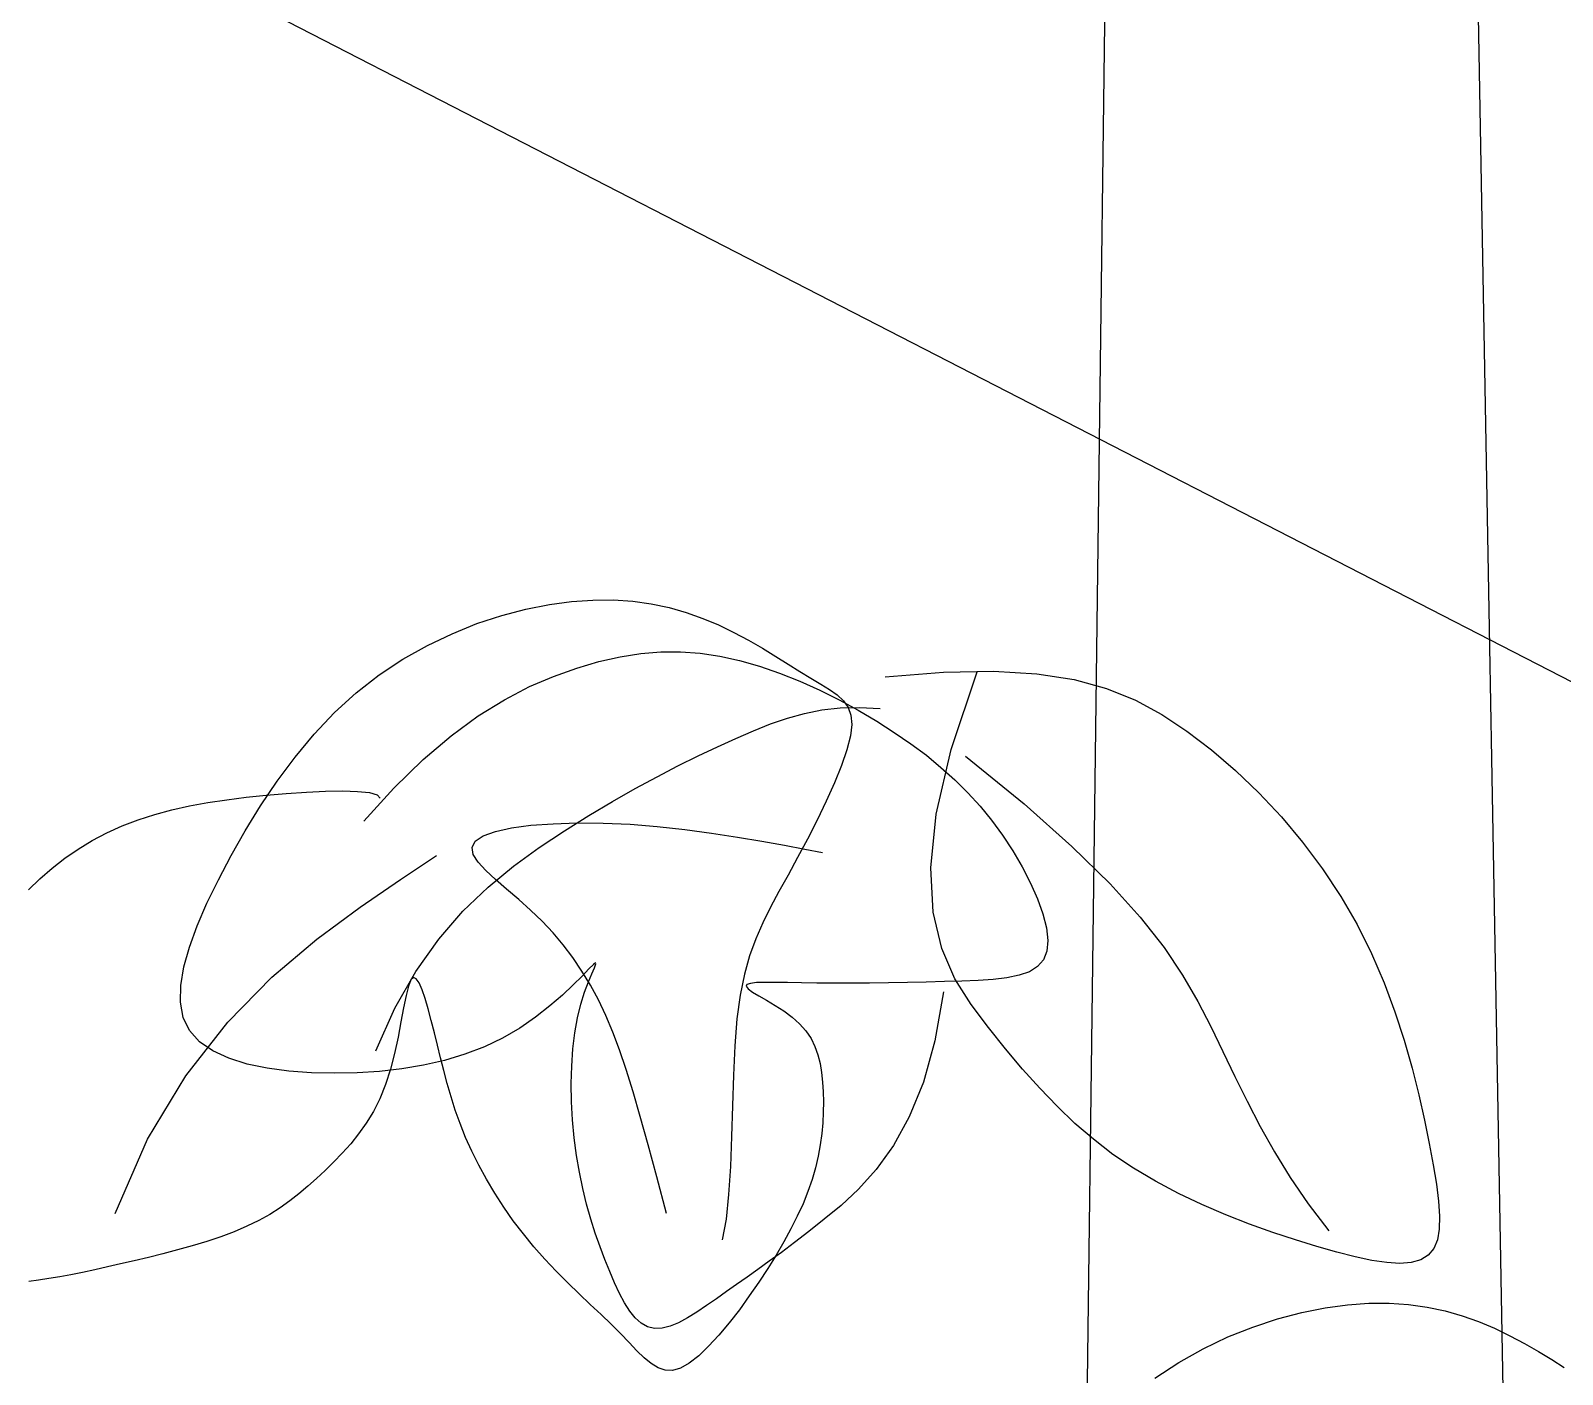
# Model space of a CAD drawing. Header units: millimetres. Extents: x 2 to 5882, y 1831 to 3462.
# Drawn here: x 1065.036 to 1066.595, y 2700.809 to 2702.177 of the extents above; entities that cross this region are included whole.
import ezdxf

# ---------------------------------------------------------------- set-up
doc = ezdxf.new("R2010")
doc.units = ezdxf.units.MM
for name, color, linetype in [('LH', 94, 'Continuous'), ('乔木', 3, 'Continuous'), ('尺寸标注', 4, 'Continuous')]:
    doc.layers.add(name, color=color, linetype=linetype)

# ---------------------------------------------------------------- blocks, each defined once
blk = doc.blocks.new('A$C3E764F27')
at = {"color": 0}
for p, q in [((1.84811, 0.05499), (1.82581, 1.80387)), ((1.73811, 0), (1.76511, 1.49777))]:
    blk.add_line(p, q, dxfattribs=at)
blk = doc.blocks.new('A$C7F962729')
at = {"color": 0, "xscale": 0.6433862224851765, "yscale": 0.6433862224851765, "zscale": 0.6433862224851765}
blk.add_blockref('A$C3E764F27', (0, 0), dxfattribs=at)
blk = doc.blocks.new('15')
at = {"layer": 'LH', "color": 38}
for p, q in [((0.3148, 2.2657), (0.3284, 2.2668)), ((0.3284, 2.2668), (0.3418, 2.2669)), ((0.3418, 2.2669), (0.3551, 2.2659)), ((0.2713, 2.2558), (0.2863, 2.2603)), ((0.2863, 2.2603), (0.3008, 2.2635)), ((0.3008, 2.2635), (0.3148, 2.2657)), ((0.3551, 2.2659), (0.3684, 2.2639)), ((0.3684, 2.2639), (0.3818, 2.261)), ((0.3818, 2.261), (0.3954, 2.2571)), ((0.3954, 2.2571), (0.409, 2.2524)), ((0.2393, 2.2432), (0.2556, 2.2502)), ((0.2556, 2.2502), (0.2713, 2.2558)), ((0.409, 2.2524), (0.4227, 2.2469)), ((0.4227, 2.2469), (0.4362, 2.2409)), ((-0.8435, 2.2331), (-0.8284, 2.2351)), ((-0.8284, 2.2351), (-0.8139, 2.2361)), ((-0.8139, 2.2361), (-0.8001, 2.2362)), ((-0.8001, 2.2362), (-0.7869, 2.2353)), ((-0.7869, 2.2353), (-0.7743, 2.2335)), ((0.2222, 2.2343), (0.2393, 2.2432)), ((0.4362, 2.2409), (0.4495, 2.2342)), ((-0.8926, 2.2201), (-0.8758, 2.2256)), ((-0.8758, 2.2256), (-0.8594, 2.2299)), ((-0.8594, 2.2299), (-0.8435, 2.2331)), ((-0.7743, 2.2335), (-0.7622, 2.231)), ((-0.7622, 2.231), (-0.7506, 2.2277)), ((-0.7506, 2.2277), (-0.7394, 2.2237)), ((0.2045, 2.2233), (0.2222, 2.2343)), ((0.4495, 2.2342), (0.4624, 2.2272)), ((0.4624, 2.2272), (0.4749, 2.2198)), ((-0.9095, 2.2133), (-0.8926, 2.2201)), ((-0.7394, 2.2237), (-0.7286, 2.2192)), ((-0.7286, 2.2192), (-0.7182, 2.2142)), ((0.1861, 2.2099), (0.2045, 2.2233)), ((0.4749, 2.2198), (0.4868, 2.2122)), ((-0.9429, 2.196), (-0.9263, 2.2053)), ((-0.9263, 2.2053), (-0.9095, 2.2133)), ((-0.7182, 2.2142), (-0.7083, 2.2089)), ((-0.7083, 2.2089), (-0.6988, 2.2034)), ((0.167, 2.1937), (0.1861, 2.2099)), ((0.4868, 2.2122), (0.498, 2.2045)), ((0.498, 2.2045), (0.5086, 2.1966)), ((-0.9591, 2.1853), (-0.9429, 2.196)), ((-0.6988, 2.2034), (-0.6898, 2.1979)), ((-0.6898, 2.1979), (-0.6813, 2.1926)), ((0.1472, 2.1744), (0.167, 2.1937)), ((0.5086, 2.1966), (0.5185, 2.1884)), ((-0.9746, 2.1732), (-0.9591, 2.1853)), ((-0.6813, 2.1926), (-0.6734, 2.1876)), ((-0.6734, 2.1876), (-0.6661, 2.183)), ((-0.6155, 2.1839), (-0.576, 2.1871)), ((-0.576, 2.1871), (-0.542, 2.1878)), ((-0.5708, 2.1347), (-0.5531, 2.1874)), ((-0.542, 2.1878), (-0.5127, 2.1861)), ((-0.5127, 2.1861), (-0.4874, 2.1821)), ((0.5185, 2.1884), (0.5279, 2.18)), ((-0.9893, 2.1597), (-0.9746, 2.1732)), ((-0.6661, 2.183), (-0.6593, 2.179)), ((-0.6593, 2.179), (-0.6533, 2.1753)), ((-0.6533, 2.1753), (-0.6481, 2.1717)), ((-0.4874, 2.1821), (-0.4653, 2.1761)), ((-0.4653, 2.1761), (-0.4457, 2.1682)), ((0.1267, 2.1518), (0.1472, 2.1744)), ((0.5279, 2.18), (0.5367, 2.1712)), ((-0.6585, 2.1615), (-0.6461, 2.1629)), ((-0.6481, 2.1717), (-0.6439, 2.1677)), ((-0.6461, 2.1629), (-0.633, 2.1633)), ((-0.6439, 2.1677), (-0.6408, 2.1633)), ((-0.6408, 2.1633), (-0.6388, 2.158)), ((-0.633, 2.1633), (-0.6189, 2.1624)), ((-0.4457, 2.1682), (-0.4278, 2.1585)), ((0.0086, 2.1622), (0.021, 2.1645)), ((0.021, 2.1645), (0.0338, 2.1664)), ((0.0338, 2.1664), (0.047, 2.1681)), ((0.047, 2.1681), (0.0605, 2.1695)), ((0.0605, 2.1695), (0.0742, 2.1707)), ((0.0742, 2.1707), (0.0878, 2.1716)), ((0.0878, 2.1716), (0.1007, 2.1722)), ((0.1007, 2.1722), (0.1125, 2.1724)), ((0.1125, 2.1724), (0.1226, 2.1721)), ((0.1226, 2.1721), (0.1306, 2.1713)), ((0.1306, 2.1713), (0.1359, 2.1698)), ((0.1359, 2.1698), (0.138, 2.1676)), ((0.5367, 2.1712), (0.545, 2.1621)), ((-1.0031, 2.145), (-0.9893, 2.1597)), ((-0.705, 2.1474), (-0.6934, 2.152)), ((-0.6934, 2.152), (-0.6819, 2.156)), ((-0.6819, 2.156), (-0.6704, 2.1592)), ((-0.6704, 2.1592), (-0.6585, 2.1615)), ((-0.6388, 2.158), (-0.6382, 2.1516)), ((-0.4278, 2.1585), (-0.4108, 2.1472)), ((-0.0372, 2.1487), (-0.0263, 2.1528)), ((-0.0263, 2.1528), (-0.0151, 2.1564)), ((-0.0151, 2.1564), (-0.0034, 2.1595)), ((-0.0034, 2.1595), (0.0086, 2.1622)), ((0.545, 2.1621), (0.5529, 2.1525)), ((0.5529, 2.1525), (0.5603, 2.1424)), ((-1.0161, 2.1294), (-1.0031, 2.145)), ((-0.7294, 2.1365), (-0.7169, 2.1422)), ((-0.7169, 2.1422), (-0.705, 2.1474)), ((-0.6391, 2.1439), (-0.6415, 2.1345)), ((-0.6382, 2.1516), (-0.6391, 2.1439)), ((-0.4108, 2.1472), (-0.3942, 2.1345)), ((-0.0576, 2.1388), (-0.0476, 2.144)), ((-0.0476, 2.144), (-0.0372, 2.1487)), ((0.2024, 2.1383), (0.2078, 2.1419)), ((0.2078, 2.1419), (0.2161, 2.1449)), ((0.2161, 2.1449), (0.2271, 2.1473)), ((0.2271, 2.1473), (0.2402, 2.1491)), ((0.2402, 2.1491), (0.2552, 2.1502)), ((0.2552, 2.1502), (0.2717, 2.1507)), ((0.2717, 2.1507), (0.2893, 2.1506)), ((0.2893, 2.1506), (0.3075, 2.1498)), ((0.3075, 2.1498), (0.326, 2.1483)), ((0.326, 2.1483), (0.3446, 2.1463)), ((0.3446, 2.1463), (0.3628, 2.1438)), ((0.3628, 2.1438), (0.3804, 2.1411)), ((0.5603, 2.1424), (0.5673, 2.1318)), ((-0.7425, 2.1303), (-0.7294, 2.1365)), ((-0.6415, 2.1345), (-0.6452, 2.1238)), ((-0.5809, 2.0907), (-0.5708, 2.1347)), ((-0.3942, 2.1345), (-0.3778, 2.1204)), ((-0.0762, 2.1267), (-0.0671, 2.133)), ((-0.0671, 2.133), (-0.0576, 2.1388)), ((0.2003, 2.1341), (0.2024, 2.1383)), ((0.2011, 2.1293), (0.2003, 2.1341)), ((0.3804, 2.1411), (0.397, 2.1383)), ((0.397, 2.1383), (0.4124, 2.1356)), ((0.4124, 2.1356), (0.4262, 2.1329)), ((0.4262, 2.1329), (0.4381, 2.1306)), ((0.5673, 2.1318), (0.5737, 2.1209)), ((-1.0283, 2.1131), (-1.0161, 2.1294)), ((-0.7704, 2.1162), (-0.7562, 2.1236)), ((-0.7562, 2.1236), (-0.7425, 2.1303)), ((-0.6452, 2.1238), (-0.6499, 2.112)), ((-0.561, 2.1302), (-0.5212, 2.0977)), ((-0.0848, 2.12), (-0.0762, 2.1267)), ((0.1518, 2.1122), (0.1761, 2.1286)), ((0.2043, 2.1241), (0.2011, 2.1293)), ((0.2095, 2.1184), (0.2043, 2.1241)), ((0.5737, 2.1209), (0.5793, 2.1099)), ((-1.0395, 2.0964), (-1.0283, 2.1131)), ((-0.7852, 2.1082), (-0.7704, 2.1162)), ((-0.6499, 2.112), (-0.6556, 2.0996)), ((-0.3778, 2.1204), (-0.3619, 2.1052)), ((-0.1007, 2.1052), (-0.093, 2.1128)), ((-0.093, 2.1128), (-0.0848, 2.12)), ((0.1243, 2.0936), (0.1518, 2.1122)), ((0.2161, 2.1122), (0.2095, 2.1184)), ((0.2237, 2.1057), (0.2161, 2.1122)), ((-0.8006, 2.0994), (-0.7852, 2.1082)), ((-0.3619, 2.1052), (-0.3467, 2.0889)), ((0.2319, 2.0988), (0.2237, 2.1057)), ((0.5793, 2.1099), (0.5841, 2.0992)), ((-1.0499, 2.0795), (-1.0395, 2.0964)), ((-0.8332, 2.0795), (-0.8166, 2.0899)), ((-0.8166, 2.0899), (-0.8006, 2.0994)), ((-0.6556, 2.0996), (-0.6618, 2.0868)), ((-0.5846, 2.0543), (-0.5809, 2.0907)), ((-0.5212, 2.0977), (-0.4888, 2.0689)), ((0.0948, 2.0718), (0.1243, 2.0936)), ((0.24, 2.0915), (0.2319, 2.0988)), ((0.2478, 2.084), (0.24, 2.0915)), ((0.5841, 2.0992), (0.5877, 2.0889)), ((-1.0595, 2.0627), (-1.0499, 2.0795)), ((-0.8503, 2.0682), (-0.8332, 2.0795)), ((-0.6618, 2.0868), (-0.6683, 2.0739)), ((-0.3467, 2.0889), (-0.3323, 2.0717)), ((0.2552, 2.0761), (0.2478, 2.084)), ((0.5877, 2.0889), (0.5901, 2.0794)), ((0.5901, 2.0794), (0.5911, 2.0709)), ((-0.6683, 2.0739), (-0.675, 2.0613)), ((-0.4888, 2.0689), (-0.4629, 2.0435)), ((-0.3323, 2.0717), (-0.3187, 2.0536)), ((0.0644, 2.0461), (0.0948, 2.0718)), ((0.2621, 2.0679), (0.2552, 2.0761)), ((0.5911, 2.0709), (0.5904, 2.0636)), ((-1.0681, 2.0462), (-1.0595, 2.0627)), ((-0.8678, 2.0556), (-0.8503, 2.0682)), ((-0.675, 2.0613), (-0.6815, 2.0494)), ((0.2687, 2.0593), (0.2621, 2.0679)), ((0.2748, 2.0502), (0.2687, 2.0593)), ((0.5904, 2.0636), (0.5881, 2.0577)), ((-0.8851, 2.0413), (-0.8678, 2.0556)), ((-0.6815, 2.0494), (-0.6877, 2.0382)), ((-0.583, 2.0243), (-0.5846, 2.0543)), ((-0.3187, 2.0536), (-0.3063, 2.035)), ((0.2806, 2.0406), (0.2748, 2.0502)), ((0.5785, 2.0497), (0.5715, 2.0473)), ((0.584, 2.0532), (0.5785, 2.0497)), ((0.5881, 2.0577), (0.584, 2.0532)), ((-1.0759, 2.0303), (-1.0681, 2.0462)), ((-0.9022, 2.0249), (-0.8851, 2.0413)), ((-0.6877, 2.0382), (-0.6934, 2.0276)), ((-0.4629, 2.0435), (-0.4424, 2.0208)), ((0.0344, 2.0154), (0.0644, 2.0461)), ((0.1571, 2.0399), (0.1555, 2.0335)), ((0.1588, 2.0441), (0.1571, 2.0399)), ((0.1605, 2.0457), (0.1588, 2.0441)), ((0.1624, 2.0449), (0.1605, 2.0457)), ((0.1643, 2.0421), (0.1624, 2.0449)), ((0.1664, 2.0375), (0.1643, 2.0421)), ((0.286, 2.0306), (0.2806, 2.0406)), ((0.3868, 2.041), (0.3863, 2.0398)), ((0.3863, 2.0398), (0.3877, 2.0381)), ((0.3892, 2.0418), (0.3868, 2.041)), ((0.3877, 2.0381), (0.3907, 2.0359)), ((0.3932, 2.0423), (0.3892, 2.0418)), ((0.3989, 2.0425), (0.3932, 2.0423)), ((0.406, 2.0425), (0.3989, 2.0425)), ((0.4143, 2.0424), (0.406, 2.0425)), ((0.4238, 2.0422), (0.4143, 2.0424)), ((0.4343, 2.042), (0.4238, 2.0422)), ((0.4457, 2.0419), (0.4343, 2.042)), ((0.4577, 2.0419), (0.4457, 2.0419)), ((0.4701, 2.042), (0.4577, 2.0419)), ((0.4829, 2.0422), (0.4701, 2.042)), ((0.4957, 2.0424), (0.4829, 2.0422)), ((0.5084, 2.0427), (0.4957, 2.0424)), ((0.5208, 2.043), (0.5084, 2.0427)), ((0.5326, 2.0434), (0.5208, 2.043)), ((0.5438, 2.0438), (0.5326, 2.0434)), ((0.554, 2.0445), (0.5438, 2.0438)), ((0.5633, 2.0456), (0.554, 2.0445)), ((0.5715, 2.0473), (0.5633, 2.0456)), ((-1.0825, 2.015), (-1.0759, 2.0303)), ((-0.6934, 2.0276), (-0.6987, 2.0171)), ((-0.3063, 2.035), (-0.2952, 2.0158)), ((0.1555, 2.0335), (0.1538, 2.0253)), ((0.1684, 2.0315), (0.1664, 2.0375)), ((0.1705, 2.0245), (0.1684, 2.0315)), ((0.2911, 2.02), (0.286, 2.0306)), ((0.3907, 2.0359), (0.395, 2.0333)), ((0.395, 2.0333), (0.4002, 2.0303)), ((0.4002, 2.0303), (0.4059, 2.0269)), ((-0.9186, 2.006), (-0.9022, 2.0249)), ((-0.6987, 2.0171), (-0.7034, 2.0062)), ((-0.5771, 1.9996), (-0.583, 2.0243)), ((-0.4424, 2.0208), (-0.4263, 2.0002)), ((0.1538, 2.0253), (0.152, 2.0157)), ((0.1726, 2.0166), (0.1705, 2.0245)), ((0.2958, 2.0088), (0.2911, 2.02)), ((0.4059, 2.0269), (0.4118, 2.0231)), ((0.4118, 2.0231), (0.4175, 2.0189)), ((0.4175, 2.0189), (0.4226, 2.0144)), ((-1.0878, 2.0006), (-1.0825, 2.015)), ((-0.2952, 2.0158), (-0.2854, 1.9962)), ((0.0059, 1.9791), (0.0344, 2.0154)), ((0.152, 2.0157), (0.15, 2.0052)), ((0.1747, 2.0083), (0.1726, 2.0166)), ((0.1768, 1.9999), (0.1747, 2.0083)), ((0.3004, 1.9967), (0.2958, 2.0088)), ((0.4226, 2.0144), (0.4269, 2.0096)), ((0.4269, 2.0096), (0.4303, 2.0045)), ((-1.0916, 1.9871), (-1.0878, 2.0006)), ((-0.9342, 1.9841), (-0.9186, 2.006)), ((-0.7034, 2.0062), (-0.7076, 1.9947)), ((-0.5682, 1.9791), (-0.5771, 1.9996)), ((-0.4263, 2.0002), (-0.4137, 1.9814)), ((-0.2854, 1.9962), (-0.2769, 1.9764)), ((0.15, 2.0052), (0.1476, 1.9943)), ((0.1788, 1.9913), (0.1768, 1.9999)), ((0.3049, 1.9833), (0.3004, 1.9967)), ((0.4303, 2.0045), (0.433, 1.999)), ((0.433, 1.999), (0.435, 1.9934)), ((-1.0937, 1.9745), (-1.0916, 1.9871)), ((-0.8167, 1.9857), (-0.8213, 1.9809)), ((-0.8136, 1.9887), (-0.8167, 1.9857)), ((-0.8147, 1.9825), (-0.8129, 1.9866)), ((-0.8121, 1.9899), (-0.8136, 1.9887)), ((-0.8129, 1.9866), (-0.812, 1.9891)), ((-0.812, 1.9891), (-0.8121, 1.9899)), ((-0.7076, 1.9947), (-0.7111, 1.9821)), ((0.1476, 1.9943), (0.1448, 1.9835)), ((0.181, 1.9826), (0.1788, 1.9913)), ((0.435, 1.9934), (0.4365, 1.9874)), ((0.4365, 1.9874), (0.4375, 1.9812)), ((-0.9484, 1.959), (-0.9342, 1.9841)), ((-0.8213, 1.9809), (-0.8273, 1.9749)), ((-0.8196, 1.97), (-0.817, 1.9769)), ((-0.817, 1.9769), (-0.8147, 1.9825)), ((-0.7111, 1.9821), (-0.714, 1.9679)), ((-0.5573, 1.9616), (-0.5682, 1.9791)), ((-0.4137, 1.9814), (-0.4034, 1.9637)), ((-0.2769, 1.9764), (-0.2696, 1.9567)), ((-0.02, 1.9361), (0.0059, 1.9791)), ((0.1448, 1.9835), (0.1416, 1.9731)), ((0.1834, 1.9738), (0.181, 1.9826)), ((0.3095, 1.9683), (0.3049, 1.9833)), ((0.4375, 1.9812), (0.4382, 1.9748)), ((-1.0939, 1.9631), (-1.0937, 1.9745)), ((-0.8346, 1.968), (-0.8432, 1.9606)), ((-0.8273, 1.9749), (-0.8346, 1.968)), ((-0.8221, 1.9618), (-0.8196, 1.97)), ((-0.714, 1.9679), (-0.7162, 1.9518)), ((-0.5761, 1.9703), (-0.5818, 1.937)), ((0.1416, 1.9731), (0.1377, 1.9635)), ((0.186, 1.9649), (0.1834, 1.9738)), ((0.1889, 1.9558), (0.186, 1.9649)), ((0.3144, 1.9514), (0.3095, 1.9683)), ((0.4382, 1.9748), (0.4385, 1.9682)), ((0.4385, 1.9682), (0.4387, 1.9613)), ((-1.092, 1.9528), (-1.0939, 1.9631)), ((-0.9612, 1.9302), (-0.9484, 1.959)), ((-0.8432, 1.9606), (-0.8529, 1.953)), ((-0.8244, 1.9525), (-0.8221, 1.9618)), ((-0.5455, 1.9461), (-0.5573, 1.9616)), ((-0.4034, 1.9637), (-0.3946, 1.9466)), ((-0.2696, 1.9567), (-0.2633, 1.9373)), ((0.1333, 1.9548), (0.1285, 1.9469)), ((0.1377, 1.9635), (0.1333, 1.9548)), ((0.1922, 1.9467), (0.1889, 1.9558)), ((0.4387, 1.9613), (0.4386, 1.9543)), ((-1.0877, 1.9439), (-1.092, 1.9528)), ((-0.8636, 1.9456), (-0.8752, 1.9388)), ((-0.8529, 1.953), (-0.8636, 1.9456)), ((-0.8263, 1.9423), (-0.8244, 1.9525)), ((-0.7162, 1.9518), (-0.7176, 1.9335)), ((-0.5339, 1.9315), (-0.5455, 1.9461)), ((-0.3946, 1.9466), (-0.3864, 1.9297)), ((0.1285, 1.9469), (0.1233, 1.9396)), ((0.1959, 1.9373), (0.1922, 1.9467)), ((0.3198, 1.9322), (0.3144, 1.9514)), ((0.4383, 1.9471), (0.4376, 1.9398)), ((0.4386, 1.9543), (0.4383, 1.9471)), ((-1.0809, 1.9363), (-1.0877, 1.9439)), ((-1.0719, 1.9301), (-1.0809, 1.9363)), ((-0.8752, 1.9388), (-0.8876, 1.9329)), ((-0.8275, 1.9314), (-0.8263, 1.9423)), ((-0.5818, 1.937), (-0.5896, 1.9088)), ((-0.2633, 1.9373), (-0.2579, 1.9184)), ((-0.042, 1.8857), (-0.02, 1.9361)), ((0.1233, 1.9396), (0.1179, 1.9328)), ((0.2002, 1.9279), (0.1959, 1.9373)), ((0.4376, 1.9398), (0.4366, 1.9322)), ((-1.061, 1.9251), (-1.0719, 1.9301)), ((-1.0486, 1.9212), (-1.061, 1.9251)), ((-0.9146, 1.9237), (-0.9289, 1.9204)), ((-0.9008, 1.9279), (-0.9146, 1.9237)), ((-0.8876, 1.9329), (-0.9008, 1.9279)), ((-0.8283, 1.9198), (-0.8275, 1.9314)), ((-0.7176, 1.9335), (-0.7186, 1.9136)), ((-0.5223, 1.9177), (-0.5339, 1.9315)), ((-0.3864, 1.9297), (-0.3782, 1.9128)), ((0.1122, 1.9265), (0.1064, 1.9206)), ((0.1179, 1.9328), (0.1122, 1.9265)), ((0.2049, 1.9184), (0.2002, 1.9279)), ((0.3257, 1.9104), (0.3198, 1.9322)), ((0.4352, 1.9245), (0.4334, 1.9166)), ((0.4366, 1.9322), (0.4352, 1.9245)), ((-1.0349, 1.9183), (-1.0486, 1.9212)), ((-1.0203, 1.9164), (-1.0349, 1.9183)), ((-1.005, 1.9153), (-1.0203, 1.9164)), ((-0.9895, 1.9149), (-1.005, 1.9153)), ((-0.974, 1.9152), (-0.9895, 1.9149)), ((-0.9587, 1.9162), (-0.974, 1.9152)), ((-0.9436, 1.918), (-0.9587, 1.9162)), ((-0.9289, 1.9204), (-0.9436, 1.918)), ((-0.8286, 1.9079), (-0.8283, 1.9198)), ((-0.7186, 1.9136), (-0.7192, 1.8928)), ((-0.5107, 1.9047), (-0.5223, 1.9177)), ((-0.3782, 1.9128), (-0.3699, 1.8959)), ((-0.2579, 1.9184), (-0.2534, 1.9003)), ((0.1006, 1.9149), (0.0947, 1.9094)), ((0.1064, 1.9206), (0.1006, 1.9149)), ((0.2101, 1.9089), (0.2049, 1.9184)), ((0.4334, 1.9166), (0.431, 1.9086)), ((-0.8284, 1.8956), (-0.8286, 1.9079)), ((-0.5896, 1.9088), (-0.5992, 1.8853)), ((-0.4989, 1.8925), (-0.5107, 1.9047)), ((0.0888, 1.9041), (0.0828, 1.899)), ((0.0947, 1.9094), (0.0888, 1.9041)), ((0.2157, 1.8994), (0.2101, 1.9089)), ((0.3323, 1.8857), (0.3257, 1.9104)), ((0.431, 1.9086), (0.4282, 1.9005)), ((-0.8277, 1.8833), (-0.8284, 1.8956)), ((-0.7192, 1.8928), (-0.7198, 1.8719)), ((-0.4868, 1.8809), (-0.4989, 1.8925)), ((-0.3699, 1.8959), (-0.3611, 1.8789)), ((-0.2534, 1.9003), (-0.2496, 1.8832)), ((0.0765, 1.8941), (0.07, 1.8895)), ((0.0828, 1.899), (0.0765, 1.8941)), ((0.2218, 1.89), (0.2157, 1.8994)), ((0.4249, 1.8922), (0.421, 1.8837)), ((0.4282, 1.9005), (0.4249, 1.8922)), ((-0.8266, 1.8711), (-0.8277, 1.8833)), ((-0.5992, 1.8853), (-0.61, 1.8658)), ((-0.2496, 1.8832), (-0.2463, 1.8672)), ((0.063, 1.885), (0.0555, 1.8808)), ((0.07, 1.8895), (0.063, 1.885)), ((0.2282, 1.8807), (0.2218, 1.89)), ((0.421, 1.8837), (0.4167, 1.8751)), ((-0.7198, 1.8719), (-0.7206, 1.8516)), ((-0.4742, 1.8701), (-0.4868, 1.8809)), ((-0.3611, 1.8789), (-0.3514, 1.8616)), ((0.0389, 1.8732), (0.0297, 1.8698)), ((0.0475, 1.8769), (0.0389, 1.8732)), ((0.0555, 1.8808), (0.0475, 1.8769)), ((0.2351, 1.8717), (0.2282, 1.8807)), ((0.2422, 1.863), (0.2351, 1.8717)), ((0.4167, 1.8751), (0.4119, 1.8664)), ((-0.8251, 1.8592), (-0.8266, 1.8711)), ((-0.61, 1.8658), (-0.6216, 1.8496)), ((-0.461, 1.8599), (-0.4742, 1.8701)), ((-0.3514, 1.8616), (-0.3407, 1.8441)), ((-0.2463, 1.8672), (-0.2436, 1.8527)), ((0.0004, 1.8609), (-0.0095, 1.8583)), ((0.0104, 1.8637), (0.0004, 1.8609)), ((0.0202, 1.8666), (0.0104, 1.8637)), ((0.0297, 1.8698), (0.0202, 1.8666)), ((0.2497, 1.8545), (0.2422, 1.863)), ((0.4119, 1.8664), (0.4067, 1.8574)), ((-0.8231, 1.8477), (-0.8251, 1.8592)), ((-0.7206, 1.8516), (-0.7218, 1.8327)), ((-0.447, 1.8504), (-0.461, 1.8599)), ((-0.2436, 1.8527), (-0.2414, 1.8397)), ((-0.0383, 1.8514), (-0.0472, 1.8493)), ((-0.029, 1.8535), (-0.0383, 1.8514)), ((-0.0194, 1.8558), (-0.029, 1.8535)), ((-0.0095, 1.8583), (-0.0194, 1.8558)), ((0.2574, 1.8464), (0.2497, 1.8545)), ((0.4067, 1.8574), (0.401, 1.8483)), ((-0.8208, 1.8367), (-0.8231, 1.8477)), ((-0.6216, 1.8496), (-0.6336, 1.8363)), ((-0.4321, 1.8416), (-0.447, 1.8504)), ((-0.4166, 1.8334), (-0.4321, 1.8416)), ((-0.3407, 1.8441), (-0.3285, 1.8263)), ((-0.0939, 1.8403), (-0.1005, 1.8395)), ((-0.0869, 1.8414), (-0.0939, 1.8403)), ((-0.0796, 1.8426), (-0.0869, 1.8414)), ((-0.072, 1.844), (-0.0796, 1.8426)), ((-0.0641, 1.8456), (-0.072, 1.844)), ((-0.0558, 1.8474), (-0.0641, 1.8456)), ((-0.0472, 1.8493), (-0.0558, 1.8474)), ((0.2652, 1.8386), (0.2574, 1.8464)), ((0.401, 1.8483), (0.3949, 1.8391)), ((-0.8182, 1.8261), (-0.8208, 1.8367)), ((-0.7218, 1.8327), (-0.7236, 1.8158)), ((-0.6336, 1.8363), (-0.6455, 1.8252)), ((-0.4006, 1.8259), (-0.4166, 1.8334)), ((-0.2414, 1.8397), (-0.24, 1.8281)), ((0.2729, 1.8311), (0.2652, 1.8386)), ((0.2805, 1.8239), (0.2729, 1.8311)), ((0.3884, 1.8297), (0.3817, 1.8203)), ((0.3949, 1.8391), (0.3884, 1.8297)), ((-0.8154, 1.816), (-0.8182, 1.8261)), ((-0.6455, 1.8252), (-0.6569, 1.8158)), ((-0.3844, 1.8189), (-0.4006, 1.8259)), ((-0.3285, 1.8263), (-0.3145, 1.808)), ((-0.24, 1.8281), (-0.2393, 1.8179)), ((0.2878, 1.817), (0.2805, 1.8239)), ((0.3817, 1.8203), (0.3747, 1.8114)), ((-0.8123, 1.8063), (-0.8154, 1.816)), ((-0.7236, 1.8158), (-0.7263, 1.8018)), ((-0.6569, 1.8158), (-0.6674, 1.8075)), ((-0.3683, 1.8126), (-0.3844, 1.8189)), ((-0.3525, 1.8069), (-0.3683, 1.8126)), ((-0.2396, 1.8091), (-0.2408, 1.8018)), ((-0.2393, 1.8179), (-0.2396, 1.8091)), ((0.2947, 1.8104), (0.2878, 1.817)), ((0.3011, 1.8041), (0.2947, 1.8104)), ((0.3747, 1.8114), (0.3677, 1.803)), ((-0.8091, 1.7972), (-0.8123, 1.8063)), ((-0.6771, 1.8), (-0.686, 1.7933)), ((-0.6674, 1.8075), (-0.6771, 1.8)), ((-0.3372, 1.8018), (-0.3525, 1.8069)), ((-0.3226, 1.7973), (-0.3372, 1.8018)), ((-0.2408, 1.8018), (-0.2433, 1.7959)), ((0.3069, 1.7981), (0.3011, 1.8041)), ((0.3677, 1.803), (0.3608, 1.7955)), ((-0.8058, 1.7885), (-0.8091, 1.7972)), ((-0.8025, 1.7803), (-0.8058, 1.7885)), ((-0.686, 1.7933), (-0.6942, 1.7873)), ((-0.3091, 1.7934), (-0.3226, 1.7973)), ((-0.2967, 1.7903), (-0.3091, 1.7934)), ((-0.2853, 1.7879), (-0.2967, 1.7903)), ((-0.2521, 1.7883), (-0.2585, 1.7865)), ((-0.247, 1.7914), (-0.2521, 1.7883)), ((-0.2433, 1.7959), (-0.247, 1.7914)), ((0.3121, 1.7925), (0.3069, 1.7981)), ((0.3171, 1.7877), (0.3121, 1.7925)), ((0.3541, 1.7891), (0.3477, 1.784)), ((0.3608, 1.7955), (0.3541, 1.7891)), ((-0.7992, 1.7726), (-0.8025, 1.7803)), ((-0.702, 1.7818), (-0.7093, 1.7766)), ((-0.6942, 1.7873), (-0.702, 1.7818)), ((-0.2752, 1.7864), (-0.2853, 1.7879)), ((-0.2662, 1.7859), (-0.2752, 1.7864)), ((-0.2585, 1.7865), (-0.2662, 1.7859)), ((0.3218, 1.7837), (0.3171, 1.7877)), ((0.3265, 1.7808), (0.3218, 1.7837)), ((0.3313, 1.7792), (0.3265, 1.7808)), ((0.3363, 1.7791), (0.3313, 1.7792)), ((0.3418, 1.7806), (0.3363, 1.7791)), ((0.3477, 1.784), (0.3418, 1.7806)), ((-0.7959, 1.7655), (-0.7992, 1.7726)), ((-0.7164, 1.7716), (-0.7233, 1.7668)), ((-0.7093, 1.7766), (-0.7164, 1.7716)), ((-0.7925, 1.7591), (-0.7959, 1.7655)), ((-0.7889, 1.7535), (-0.7925, 1.7591)), ((-0.7368, 1.7572), (-0.7433, 1.7528)), ((-0.7301, 1.7619), (-0.7368, 1.7572)), ((-0.7233, 1.7668), (-0.7301, 1.7619)), ((-0.3169, 1.7557), (-0.3018, 1.7578)), ((-0.3018, 1.7578), (-0.2873, 1.7588)), ((-0.2873, 1.7588), (-0.2735, 1.7588)), ((-0.2735, 1.7588), (-0.2603, 1.7579)), ((-0.2603, 1.7579), (-0.2477, 1.7562)), ((-0.7852, 1.7489), (-0.7889, 1.7535)), ((-0.7811, 1.7453), (-0.7852, 1.7489)), ((-0.7497, 1.7489), (-0.7558, 1.7456)), ((-0.7433, 1.7528), (-0.7497, 1.7489)), ((-0.366, 1.7427), (-0.3492, 1.7482)), ((-0.3492, 1.7482), (-0.3328, 1.7525)), ((-0.3328, 1.7525), (-0.3169, 1.7557)), ((-0.2477, 1.7562), (-0.2356, 1.7536)), ((-0.2356, 1.7536), (-0.224, 1.7503)), ((-0.224, 1.7503), (-0.2128, 1.7464)), ((-0.7768, 1.7428), (-0.7811, 1.7453)), ((-0.7721, 1.7417), (-0.7768, 1.7428)), ((-0.767, 1.7419), (-0.7721, 1.7417)), ((-0.7616, 1.7432), (-0.767, 1.7419)), ((-0.7558, 1.7456), (-0.7616, 1.7432)), ((-0.3829, 1.736), (-0.366, 1.7427)), ((-0.2128, 1.7464), (-0.202, 1.7418)), ((-0.202, 1.7418), (-0.1916, 1.7368)), ((-0.1916, 1.7368), (-0.1817, 1.7315)), ((-0.4163, 1.7186), (-0.3997, 1.7279)), ((-0.3997, 1.7279), (-0.3829, 1.736)), ((-0.1817, 1.7315), (-0.1722, 1.726)), ((-0.1722, 1.726), (-0.1632, 1.7206)), ((-0.4325, 1.7079), (-0.4163, 1.7186)), ((-0.1632, 1.7206), (-0.1547, 1.7152))]:
    blk.add_line(p, q, dxfattribs=at)

msp = doc.modelspace()

# ---------------------------------------------------------------- linework, layer by layer
msp.add_line((1049.02595, 2710.55549), (1073.47086, 2697.98186))

# ---------------------------------------------------------------- block references
at = {"layer": '乔木', "color": 72, "xscale": -7.138745764270425, "yscale": 7.138745764270425, "zscale": 7.138745764269561}
msp.add_blockref('A$C7F962729', (1074.56764, 2698.02689), dxfattribs=at)
at = {"layer": '尺寸标注', "color": 3, "xscale": 1.5, "yscale": 1.5, "zscale": 1.5}
for p in [(1066.82896, 2698.24268), (1065.18464, 2698.14388)]:
    msp.add_blockref('15', p, dxfattribs=at)

doc.saveas('drawing.dxf')
